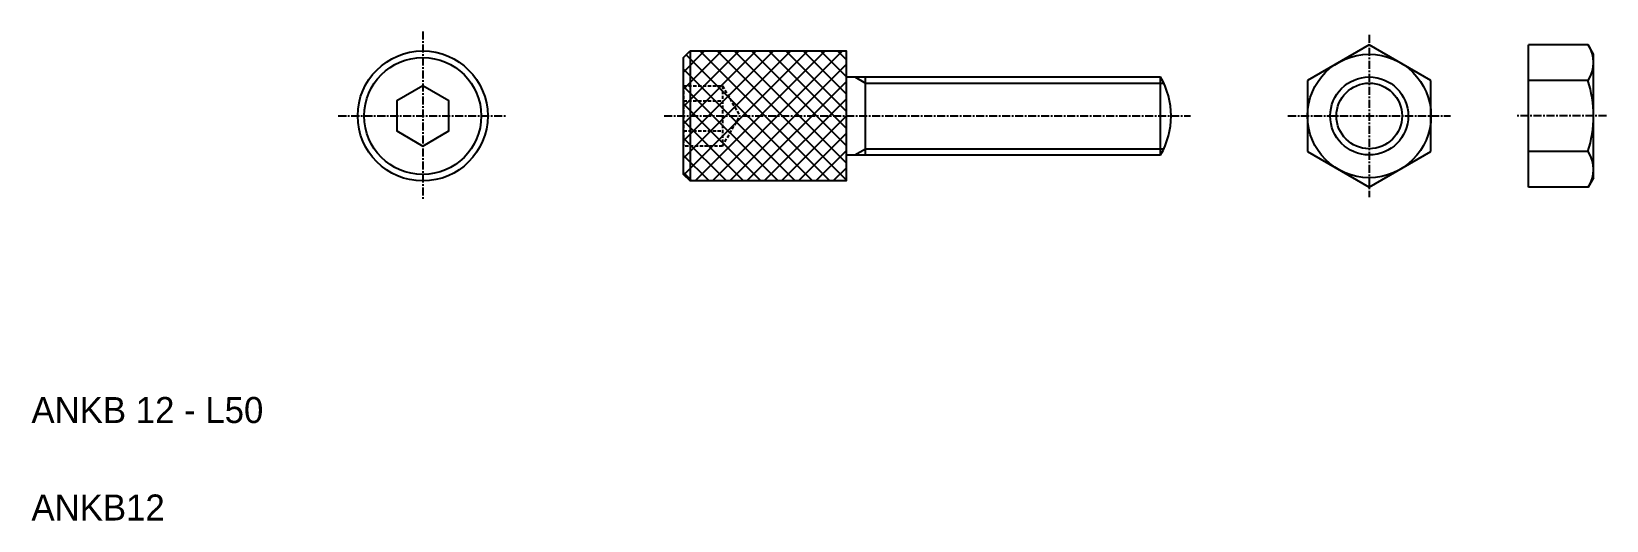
# Model space of a CAD drawing. Extents: x 10 to 252, y 10 to 85.
import ezdxf

# ---------------------------------------------------------------- set-up
doc = ezdxf.new("R2010")
doc.units = 0
doc.linetypes.add('CENTER', pattern=[2, 1.25, -0.25, 0.25, -0.25])
doc.linetypes.add('DASHED', pattern=[0.75, 0.5, -0.25])
doc.layers.get('0').update_dxf_attribs({"linetype": 'CONTINUOUS'})
doc.layers.add('CENTER', color=1, linetype='CENTER')

# ---------------------------------------------------------------- blocks, each defined once
blk = doc.blocks.new('*X2')
at = {"color": 0, "linetype": 'CONTINUOUS'}
for p, q in [((608.94, 65.75), (625.43, 82.24)), ((608.94, 68.4), (622.78, 82.24)), ((608.94, 71.05), (620.13, 82.24)), ((608.94, 73.7), (617.48, 82.24)), ((608.94, 76.35), (614.82, 82.24)), ((608.94, 79), (612.17, 82.24)), ((609.01, 63.17), (628.08, 82.24)), ((628.79, 62.24), (609.36, 81.66)), ((610.73, 62.24), (630.73, 82.24)), ((631.44, 62.24), (611.44, 82.24)), ((613.38, 62.24), (633.38, 82.24)), ((633.94, 62.39), (614.09, 82.24)), ((616.04, 62.24), (633.94, 80.14)), ((633.94, 65.04), (616.74, 82.24)), ((633.94, 67.69), (619.39, 82.24)), ((633.94, 70.34), (622.05, 82.24)), ((633.94, 72.99), (624.7, 82.24)), ((633.94, 75.65), (627.35, 82.24)), ((633.94, 78.3), (630, 82.24)), ((633.94, 80.95), (632.65, 82.24)), ((626.14, 62.24), (608.94, 79.43)), ((623.48, 62.24), (608.94, 76.78)), ((618.69, 62.24), (633.94, 77.49)), ((620.83, 62.24), (608.94, 74.13)), ((621.34, 62.24), (633.94, 74.84)), ((618.18, 62.24), (608.94, 71.48)), ((623.99, 62.24), (633.94, 72.19)), ((615.53, 62.24), (608.94, 68.83)), ((626.64, 62.24), (633.94, 69.53)), ((612.88, 62.24), (608.94, 66.17)), ((629.29, 62.24), (633.94, 66.88)), ((610.23, 62.24), (608.94, 63.52)), ((631.95, 62.24), (633.94, 64.23))]:
    blk.add_line(p, q, dxfattribs=at)

msp = doc.modelspace()

# ---------------------------------------------------------------- linework, layer by layer
at = {"color": 7, "linetype": 'CONTINUOUS'}
for p, q in [((215.83, 83.21), (206.33, 77.72)), ((225.33, 77.72), (215.83, 83.21)), ((240.33, 61.27), (240.33, 83.21)), ((249.49, 83.21), (240.33, 83.21)), ((250.33, 81.74), (249.49, 83.21)), ((111.33, 82.24), (111.33, 62.24)), ((250.33, 62.74), (250.33, 81.74)), ((135.33, 78.24), (183.73, 78.24)), ((138.33, 66.24), (138.33, 78.24)), ((183.73, 66.24), (183.73, 78.24)), ((206.33, 77.72), (206.33, 66.75)), ((225.33, 66.75), (225.33, 77.72)), ((249.49, 77.72), (240.33, 77.72)), ((135.33, 66.24), (183.73, 66.24)), ((145.82, 66.24), (145.82, 66.24)), ((175.3, 66.24), (175.3, 66.24)), ((206.33, 66.75), (215.83, 61.27)), ((215.83, 61.27), (225.33, 66.75)), ((249.49, 66.75), (240.33, 66.75)), ((208.71, 65.38), (208.71, 65.38)), ((211.08, 64.01), (211.08, 64.01)), ((249.49, 61.27), (240.33, 61.27)), ((250.33, 62.74), (249.49, 61.27))]:
    msp.add_line(p, q, dxfattribs=at)
at = {"color": 3, "linetype": 'CONTINUOUS'}
for p, q in [((136.69, 78.24), (138.33, 77.29)), ((138.33, 77.29), (184.22, 77.29)), ((136.69, 66.24), (138.33, 67.18)), ((138.33, 67.18), (184.22, 67.18))]:
    msp.add_line(p, q, dxfattribs=at)
at = {"color": 3, "linetype": 'DASHED'}
for p, q in [((110.33, 76.86), (110.33, 67.62)), ((110.33, 76.86), (116.33, 76.86)), ((116.33, 76.86), (119, 72.24)), ((116.33, 76.86), (116.33, 67.62)), ((110.33, 74.55), (116.33, 74.55)), ((116.33, 67.62), (119, 72.24)), ((110.33, 69.93), (116.33, 69.93)), ((116.33, 67.62), (110.33, 67.62))]:
    msp.add_line(p, q, dxfattribs=at)
at = {"color": 7, "linetype": 'CONTINUOUS'}
for points in [[(111.33, 82.24), (135.33, 82.24), (135.33, 62.24), (111.33, 62.24), (110.33, 63.24), (110.33, 81.24)], [(70.2, 76.86), (66.2, 74.55), (66.2, 69.93), (70.2, 67.62), (74.2, 69.93), (74.2, 74.55)]]:
    msp.add_lwpolyline(points, close=True, dxfattribs=at)
for centre, radius in [((70.2, 72.24), 10), ((70.2, 72.24), 9), ((215.83, 72.24), 9.5), ((215.83, 72.24), 5.05)]:
    msp.add_circle(centre, radius, dxfattribs=at)
at = {"color": 3, "linetype": 'CONTINUOUS'}
msp.add_circle((215.83, 72.24), 6, dxfattribs=at)
at = {"color": 7, "linetype": 'CONTINUOUS'}
for centre, radius, start, end in [((245.48, 80.46), 4.86, 325.6158, 34.3842), ((173.33, 72.24), 12, 330, 30), ((232.18, 72.24), 18.15, 342.412, 17.588), ((245.48, 64.01), 4.86, 325.6158, 34.3842)]:
    msp.add_arc(centre, radius, start, end, dxfattribs=at)
at = {"layer": 'CENTER', "color": 1, "linetype": 'CENTER'}
for p, q in [((70.2, 85.24), (70.2, 59.24)), ((215.83, 84.74), (215.83, 59.74)), ((57.2, 72.24), (83.2, 72.24)), ((107.33, 72.24), (188.33, 72.24)), ((203.33, 72.24), (228.33, 72.24)), ((252.33, 72.24), (238.33, 72.24))]:
    msp.add_line(p, q, dxfattribs=at)

# ---------------------------------------------------------------- block references
at = {"color": 3, "linetype": 'CONTINUOUS'}
msp.add_blockref('*X2', (-498.61, 0), dxfattribs=at)

# ---------------------------------------------------------------- texts
at = {"color": 7, "linetype": 'CONTINUOUS'}
for s, p in [('ANKB 12 - L50', (10, 25)), ('ANKB12', (10, 10))]:
    msp.add_text(s, height=4, dxfattribs=at).set_placement(p)

doc.saveas('drawing.dxf')
